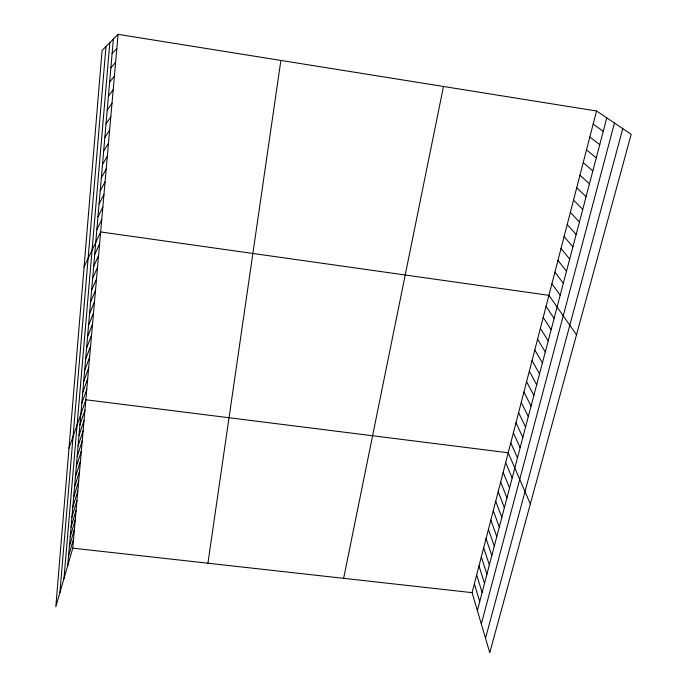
<?xml version="1.0" encoding="UTF-8"?>
<svg xmlns="http://www.w3.org/2000/svg" width="687" height="687" viewBox="0 0 687 687"><rect width="100%" height="100%" fill="white"/><g stroke="black" fill="none" stroke-linecap="round" stroke-linejoin="round"><path stroke-width="1.03" d="M59.898 592.641L105.987 46.536M63.943 578.669L109.826 42.671M67.712 565.624L113.372 39.09M118.078 34.35L102.08 50.477L55.81 606.75L72.77 548.157L118.078 34.35L596.556 111.002L631.19 134.309L489.771 652.65L472.081 592.649L596.556 111.002M207.921 563.22L280.88 60.43M343.646 578.342L443.484 86.485M477.362 610.58L606.776 117.881M481.304 623.942L614.47 123.059M485.52 638.24L622.757 128.641M68.537 556.092L73.595 538.806M69.37 546.483L74.428 529.376M70.211 536.796L75.261 519.87M71.062 527.032L76.102 510.295M71.912 517.182L76.961 500.643M72.77 507.264L77.811 490.913M73.638 497.259L78.679 481.106M74.514 487.169L79.555 471.222M75.398 477.001L80.431 461.26M76.291 466.739L81.315 451.222M77.184 456.4L82.208 441.097M78.086 445.975L83.11 430.895M78.996 435.464L84.012 420.599M79.915 424.867L84.93 410.233M68.992 448.267L85.849 399.774L508.225 452.767L530.338 503.966M81.779 403.398L86.785 389.228M82.723 392.526L87.721 378.597M83.677 381.56L88.666 367.88M84.63 370.499L89.619 357.068M85.6 359.344L90.581 346.171M86.579 348.094L91.551 335.179M87.558 336.742L92.522 324.092M88.554 325.295L93.509 312.92M89.55 313.753L94.505 301.645M90.564 302.1L95.51 290.275M91.586 290.352L96.524 278.81M92.608 278.493L97.537 267.243M93.647 266.53L98.567 255.573M94.694 254.456L99.606 243.808M84.08 266.908L100.654 231.94L548.922 295.324L576.487 334.809M96.85 229.621L101.736 219.6M97.958 216.834L102.835 207.148M99.074 203.936L103.943 194.584M100.208 190.909L105.068 181.909M101.35 177.77L106.193 169.105M102.5 164.494L107.335 156.198M103.66 151.097L108.477 143.162M104.828 137.563L109.645 130.006M106.013 123.909L110.813 116.721M107.215 110.118L111.998 103.316M108.417 96.189L113.192 89.782M109.637 82.122L114.394 76.128M110.873 67.927L115.605 62.337M112.118 53.577L116.833 48.408M72.77 548.157L472.081 592.649M593.173 124.081L603.246 131.329M589.824 137.039L599.751 144.648M586.509 149.878L596.282 157.838M583.22 162.604L592.847 170.908M579.957 175.211L589.446 183.858M576.728 187.706L586.08 196.688M573.533 200.089L582.739 209.398M570.356 212.369L579.433 221.995M567.213 224.529L576.153 234.473M564.096 236.586L572.906 246.848M561.004 248.539L569.686 259.102M557.947 260.39L566.492 271.245M554.907 272.138L563.331 283.284M551.901 283.783L560.197 295.212M546.045 306.428L554.108 318.407M543.202 317.446L551.146 329.691M540.377 328.369L548.209 340.872M537.577 339.206L545.298 351.959M534.795 349.958L542.404 362.959M532.047 360.615L539.544 373.857M529.316 371.186L536.702 384.668M526.603 381.671L533.885 395.394M523.915 392.079L531.094 406.026M521.244 402.393L528.32 416.571M518.599 412.629L525.581 427.031M515.98 422.788L522.85 437.404M513.378 432.862L520.153 447.692M510.793 442.849L517.474 457.894M505.684 462.609L512.176 478.058M503.167 472.364L509.556 488.019M500.66 482.051L506.963 497.895M498.178 491.66L504.387 507.702M495.713 501.192L501.836 517.423M493.266 510.656L499.303 527.066M490.844 520.05L496.787 536.641M488.431 529.368L494.297 546.139M486.044 538.617L491.815 555.56M483.674 547.788L489.359 564.912M481.321 556.899L486.928 574.186M478.976 565.933L484.507 583.392M476.658 574.907L482.111 592.52M474.365 583.813L479.724 601.589"/></g></svg>
